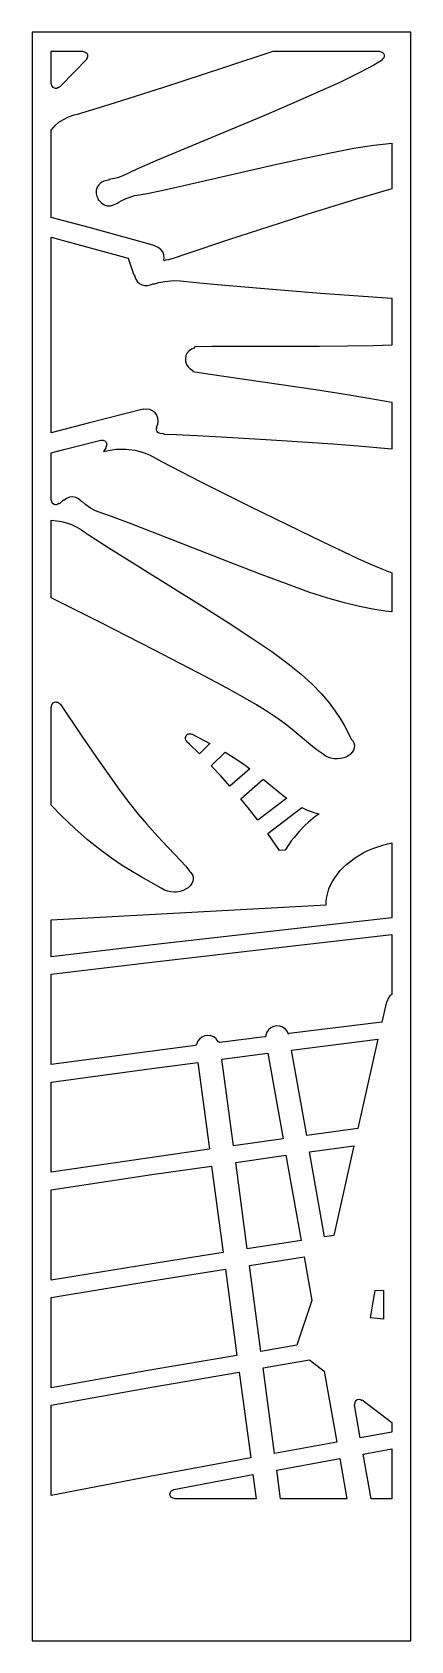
# Model space of a CAD drawing. Extents: x 0 to 400, y 0 to 1700.
import ezdxf

# ---------------------------------------------------------------- set-up
doc = ezdxf.new("R2010")
doc.units = 0
doc.layers.add('CUT', color=1, linetype='CONTINUOUS')
doc.layers.add('OUTLINE', color=7, linetype='CONTINUOUS')

msp = doc.modelspace()

# ---------------------------------------------------------------- linework, layer by layer
at = {"layer": 'CUT'}
for points in [[(86.02, 1517.37), (88.98, 1519.08), (89.41, 1519.15), (89.77, 1518.91), (91.63, 1520.21), (94.07, 1521.7), (99.39, 1524.32), (105.19, 1526.41), (108.23, 1527.24), (111.36, 1527.92), (123.33, 1530.02), (144.68, 1534.58), (258.28, 1560.39), (287.64, 1566.84), (315.16, 1572.57), (339.85, 1577.27), (360.88, 1580.64), (380, 1582.74), (380, 1534.31), (342.7, 1523.37), (290.14, 1507.17), (261.92, 1498.26), (207.38, 1480.64), (163.22, 1465.84), (150.15, 1461.08), (144.04, 1459.52), (140.4, 1458.92), (140.22, 1458.63), (139.8, 1458.47), (139.38, 1458.66), (139.21, 1459.09), (139.24, 1459.87), (139.47, 1461.32), (139.1, 1464.61), (137.87, 1467.7), (135.87, 1470.36), (133.23, 1472.38), (129.89, 1473.78), (129.76, 1473.97), (129.73, 1474.37), (123.95, 1475.84), (60.21, 1493.41), (20, 1504.18), (20, 1596.27), (22.36, 1599.37), (24.17, 1601.28), (28.32, 1604.79), (30.65, 1606.39), (33.14, 1607.87), (38.54, 1610.44), (44.43, 1612.48), (47.83, 1613.35), (81.35, 1623.53), (138.99, 1641.88), (202.58, 1662.66), (254.52, 1680), (366.94, 1680), (367.1, 1679.59), (367.29, 1679.45), (368.79, 1679.22), (369.95, 1678.69), (370.9, 1677.84), (371.38, 1677.15), (371.72, 1676.37), (371.9, 1675.54), (371.93, 1674.69), (371.79, 1673.86), (371.49, 1673.06), (371.05, 1672.34), (370.47, 1671.72), (369.67, 1671.09), (369.58, 1670.88), (369.66, 1670.44), (360.99, 1665.29), (344.82, 1656.58), (325.12, 1646.98), (301.16, 1636.08), (273.98, 1624.2), (244.69, 1611.72), (130.8, 1563.91), (109.68, 1554.71), (95.9, 1548.23), (90.09, 1546.15), (87.03, 1545.33), (81.02, 1544.18), (80.9, 1543.72), (80.51, 1543.49), (78.86, 1543.34), (75.64, 1542.59), (72.77, 1541.06), (70.4, 1538.83), (68.69, 1536.06), (67.76, 1532.93), (67.67, 1529.68), (68.44, 1526.52), (69.79, 1523.96), (69.67, 1523.53), (69.46, 1523.35), (70.08, 1522.38), (70.47, 1522.47), (70.86, 1522.27), (73.14, 1519.59), (75.99, 1517.7), (79.26, 1516.65), (82.7, 1516.53)], [(29.01, 1641.89), (28.62, 1642.05), (28.39, 1642.01), (27.21, 1641.1), (25.99, 1640.63), (24.68, 1640.52), (23.4, 1640.81), (22.25, 1641.47), (21.37, 1642.43), (20.79, 1643.62), (20.55, 1645.16), (20.41, 1645.35), (20, 1645.51), (20, 1680), (53.61, 1680), (53.77, 1679.59), (53.96, 1679.45), (55.49, 1679.21), (56.65, 1678.66), (57.6, 1677.81), (58.08, 1677.1), (58.42, 1676.3), (58.58, 1675.46), (58.59, 1674.6), (58.43, 1673.75), (58.11, 1672.96), (57.25, 1671.74), (57.26, 1671.29), (57.39, 1671.11), (45.33, 1658.82)], [(132.04, 1277.91), (131.65, 1278.68), (131.43, 1279.53), (131.41, 1280.82), (131.75, 1282.02), (131.58, 1282.16), (131.44, 1282.58), (132.78, 1285.76), (133.25, 1288.96), (132.88, 1292.16), (131.7, 1295.18), (129.78, 1297.78), (127.25, 1299.79), (124.29, 1301.08), (121.09, 1301.56), (117.59, 1301.21), (117.38, 1301.31), (117.17, 1301.65), (59.3, 1286.67), (20, 1276.68), (20, 1483.33), (51.06, 1475.08), (101.57, 1461.28), (106.84, 1445.38), (107.1, 1444.26), (107.56, 1444.19), (107.82, 1443.82), (108.33, 1441.69), (109.4, 1438.81), (111.11, 1436.3), (113.39, 1434.29), (116.09, 1432.89), (119.05, 1432.19), (122.09, 1432.23), (125.06, 1433.02), (127.29, 1433.92), (127.57, 1433.97), (127.8, 1433.91), (128.1, 1433.56), (133.73, 1435.33), (140.01, 1436.63), (146.51, 1437.33), (149.8, 1437.45), (156.41, 1437.25), (169.99, 1435.64), (191.56, 1433.57), (245.29, 1428.95), (304.66, 1424.29), (380, 1418.93), (380, 1369.29), (360.08, 1368.67), (332.94, 1368.22), (303.69, 1367.99), (189.62, 1367.68), (171.69, 1367.4), (171.52, 1366.97), (171.52, 1366.55), (171.39, 1366.34), (171.18, 1366.2), (168.39, 1365.16), (165.83, 1363.36), (163.79, 1360.98), (162.42, 1358.16), (161.8, 1355.08), (161.98, 1351.95), (162.94, 1348.97), (164.61, 1346.31), (166.9, 1344.17), (169.71, 1342.57), (169.82, 1342.34), (169.75, 1341.92), (169.85, 1341.48), (185.71, 1338.95), (299.4, 1322.3), (328.57, 1317.82), (355.66, 1313.37), (380, 1308.93), (380, 1259.43), (344.34, 1262.47), (317.71, 1264.49), (258.59, 1268.57), (199.97, 1272.16), (174.04, 1273.57), (152.04, 1274.62), (139.61, 1274.93), (139.46, 1275.35), (139.06, 1275.55), (135.24, 1275.86), (133.97, 1276.22), (132.88, 1276.91)], [(28.23, 1201.88), (27.01, 1201.03), (25.8, 1200.62), (24.52, 1200.58), (23.27, 1200.9), (22.18, 1201.57), (21.33, 1202.52), (20.79, 1203.68), (20.55, 1205.2), (20.41, 1205.39), (20, 1205.55), (20, 1255.54), (34.72, 1259.22), (72.51, 1269.01), (72.6, 1268.81), (72.98, 1268.57), (74.1, 1268.71), (74.99, 1268.67), (75.84, 1268.46), (76.64, 1268.08), (77.33, 1267.54), (77.91, 1266.88), (78.35, 1266.12), (78.63, 1265.29), (78.74, 1264.41), (78.67, 1263.53), (78.42, 1262.68), (77.93, 1261.66), (77.94, 1261.43), (78.19, 1261.08), (75.31, 1256.69), (82.25, 1258.32), (88.84, 1259.18), (92.19, 1259.38), (98.89, 1259.32), (102.23, 1259.07), (108.78, 1258.11), (115.11, 1256.57), (118.15, 1255.58), (123.91, 1253.22), (136.73, 1246.23), (178.2, 1224.93), (229.68, 1199.21), (282.27, 1173.4), (306.26, 1161.8), (344.04, 1143.84), (357.51, 1137.76), (369.48, 1132.72), (380, 1128.59), (380, 1087.46), (372.75, 1088.24), (359.94, 1090.18), (345.65, 1092.98), (329.83, 1096.79), (312.46, 1101.75), (292.28, 1108.37), (268.53, 1116.87), (242.05, 1126.78), (213.81, 1137.65), (104.52, 1180.4), (83.88, 1188.15), (69.83, 1192.97), (66.96, 1194.2), (61.6, 1197.05), (56.81, 1200.36), (52.79, 1203.98), (52.37, 1203.83), (51.96, 1204.01), (51.63, 1204.4), (49.1, 1206.69), (46.08, 1208.19), (42.77, 1208.82), (39.41, 1208.54), (36.26, 1207.36), (33.28, 1205.24), (32.84, 1205.29), (32.7, 1205.41), (28.87, 1201.73), (28.68, 1201.87)], [(28.97, 1183.16), (32.23, 1182.49), (38.53, 1180.7), (41.52, 1179.6), (47.17, 1177.01), (52.27, 1173.94), (54.95, 1171.93), (62.37, 1166.87), (80.95, 1154.92), (181.98, 1091.9), (207.95, 1075.41), (231.98, 1059.76), (253.05, 1045.44), (270.25, 1032.89), (284.11, 1021.58), (295.85, 1010.82), (305.64, 1000.69), (313.68, 991.24), (320.2, 982.55), (325.41, 974.68), (329.51, 967.73), (337.35, 952.68), (338.6, 951.18), (339.85, 948.84), (340.43, 946.36), (340.31, 943.82), (339.51, 941.32), (338.05, 938.97), (335.99, 936.83), (333.4, 935.01), (331.44, 934), (329.32, 933.18), (325.92, 932.32), (322.39, 931.95), (318.85, 932.08), (315.44, 932.7), (313.31, 933.37), (311.33, 934.25), (309.55, 935.31), (307.36, 937.12), (301.97, 940.68), (296.23, 945.16), (276.85, 961.21), (268.86, 967.48), (259.71, 974.22), (249.19, 981.44), (237.04, 989.15), (222.98, 997.35), (205.17, 1007.14), (182.82, 1019.11), (129.27, 1047.04), (71.62, 1076.41), (20, 1102.12), (20, 1184.22), (25.65, 1183.69)], [(25.84, 992.09), (26.66, 991.84), (27.43, 991.44), (28.1, 990.89), (28.83, 990.06), (29.05, 989.98), (29.48, 990.07), (51.74, 957.18), (67.2, 934.71), (92.57, 898.7), (102.47, 885.45), (111.96, 873.59), (120.97, 862.98), (129.46, 853.5), (137.36, 845.01), (157.13, 824.3), (162.25, 818.53), (166.21, 813.36), (167.67, 811.92), (169.2, 809.64), (170.03, 807.15), (170.16, 804.57), (169.83, 802.84), (168.76, 800.3), (167.02, 797.92), (164.67, 795.8), (162.81, 794.56), (159.67, 793.03), (156.19, 791.93), (152.53, 791.32), (150.05, 791.19), (146.39, 791.42), (142.9, 792.16), (139.74, 793.37), (137.87, 794.42), (136.32, 795.57), (114.98, 807.27), (105.55, 812.85), (95.08, 819.45), (83.69, 827.19), (71.49, 836.18), (58.57, 846.52), (45.04, 858.32), (31.01, 871.68), (20, 883.16), (20, 987.17), (20.41, 987.33), (20.55, 987.52), (20.69, 988.62), (20.93, 989.45), (21.34, 990.21), (22.2, 991.17), (22.91, 991.64), (23.71, 991.98), (24.99, 992.17)], [(163.4, 950.34), (163.4, 950.79), (162.49, 951.96), (162, 953.19), (161.9, 954.49), (162.19, 955.77), (162.84, 956.91), (163.45, 957.54), (164.17, 958.03), (164.56, 958.23), (165.4, 958.49), (166.71, 958.56), (167.57, 958.39), (168.63, 957.99), (168.86, 958.02), (169.18, 958.3), (187.73, 948.26), (176.63, 937.44), (166.03, 947.63), (163.28, 950.16)], [(216.13, 931.36), (224.92, 925.32), (230.08, 921.52), (208.92, 903.33), (199.17, 914.15), (189.15, 924.79), (203.78, 939.09)], [(244.16, 910.43), (259.34, 897.84), (265.08, 893.37), (269.08, 890.5), (238.45, 867.27), (229.56, 878.69), (220.41, 889.92)], [(298.57, 870.62), (291.84, 865), (288.17, 861.62), (282.03, 855.36), (276.3, 848.68), (273.71, 845.35), (270.98, 841.55), (267.17, 835.65), (261.25, 835.32), (248.87, 853.18), (284.75, 880.48), (290.57, 877.85), (294.73, 876.31), (298.69, 875.08), (303.05, 873.98)], [(311.28, 786.26), (312.22, 790.41), (313.54, 794.53), (315.23, 798.59), (317.27, 802.58), (319.67, 806.49), (322.41, 810.29), (325.47, 813.96), (328.84, 817.5), (332.51, 820.89), (336.46, 824.1), (340.68, 827.14), (345.14, 829.98), (349.82, 832.62), (354.7, 835.03), (359.77, 837.22), (365, 839.17), (370.36, 840.87), (375.83, 842.33), (380, 843.22), (380, 763.93), (270.52, 751.85), (124.25, 735.27), (20, 722.83), (20, 762), (310.51, 777.94), (310.71, 782.1)], [(246.68, 639.76), (246.32, 638.39), (245.93, 638.15), (245.69, 638.16), (245.36, 638.38), (198.08, 632.34), (198.05, 632.53), (197.87, 632.53), (197.54, 632.72), (197.34, 632.66), (196.92, 632.8), (196.49, 633.48), (194.48, 636.12), (191.88, 638.14), (188.84, 639.38), (185.57, 639.79), (182.32, 639.34), (179.31, 638.03), (176.74, 635.98), (174.8, 633.33), (173.6, 630.22), (173.26, 629.88), (172.97, 629.85), (172.72, 629.45), (172.45, 629.35), (172.49, 629.08), (124.25, 622.92), (20, 608.98), (20, 704.35), (126.37, 717.29), (272.41, 734.18), (380, 746.26), (380, 683.14), (377.95, 681.46), (376.05, 678.79), (374.77, 675.44), (374.37, 675.24), (374.19, 675.26), (369.39, 653.93), (271.5, 641.71), (271.27, 641.44), (271.05, 641.36), (270.6, 641.46), (270.44, 641.64), (269.27, 644.11), (267.19, 646.59), (264.54, 648.45), (261.5, 649.56), (258.28, 649.85), (255.09, 649.28), (252.15, 647.92), (249.68, 645.84), (247.82, 643.19), (246.71, 640.15)], [(290.04, 534.05), (274.1, 624.17), (365.29, 635.72), (344.1, 541.58)], [(265.03, 530.56), (212.66, 523.12), (200.44, 614.6), (248.99, 620.91)], [(174.88, 611.27), (187.18, 519.5), (124.25, 510.57), (20, 495.13), (20, 590.5), (126.37, 604.97)], [(284.09, 423.17), (227.19, 414.31), (215.02, 505.44), (268.13, 513.11)], [(339.97, 523.26), (318.64, 428.47), (308.98, 426.99), (293.12, 516.65)], [(20, 476.65), (126.37, 492.64), (189.55, 501.76), (201.8, 410.34), (124.25, 398.21), (20, 381.28)], [(126.37, 380.32), (204.17, 392.67), (216.37, 301.59), (124.25, 285.86), (20, 267.43), (20, 362.8)], [(295.39, 359.55), (279.44, 312.33), (241.66, 305.91), (229.54, 396.7), (287.18, 405.8)], [(371, 340.06), (357.4, 341.43), (360.01, 355.99), (362.21, 369.89), (362.43, 370.56), (371, 370.28)], [(244.01, 288.36), (293.09, 296.79), (308.62, 284.98), (321.94, 209.95), (256.09, 197.91)], [(126.37, 268), (218.73, 283.98), (230.89, 193.25), (124.25, 173.51), (20, 153.58), (20, 248.95)], [(340.81, 250.99), (341.04, 252.29), (341.4, 253.09), (342.22, 254.12), (343.3, 254.86), (344.12, 255.16), (345.43, 255.28), (346.73, 255.02), (348.06, 254.32), (348.5, 254.4), (348.66, 254.55), (380, 230.73), (380, 220.53), (346.58, 214.44), (340.39, 249.43), (340.77, 249.66), (340.87, 249.87)], [(262.48, 150), (258.42, 180.43), (324.99, 192.73), (332.58, 150)], [(380, 202.86), (380, 150), (357.98, 150), (349.62, 197.27)], [(149.3, 159.42), (149.46, 159.59), (149.54, 160.02), (233.24, 175.71), (236.68, 150), (150.47, 150), (150.31, 150.41), (150.12, 150.55), (149.01, 150.69), (148.18, 150.94), (147.42, 151.35), (146.74, 151.89), (145.98, 152.94), (145.66, 153.74), (145.49, 154.59), (145.5, 155.46), (145.67, 156.3), (146, 157.1), (146.49, 157.82), (147.11, 158.42), (147.84, 158.9)]]:
    msp.add_lwpolyline(points, close=True, dxfattribs=at)
at = {"layer": 'OUTLINE'}
msp.add_lwpolyline([(0, 0), (400, 0), (400, 1700), (0, 1700)], close=True, dxfattribs=at)

doc.saveas('drawing.dxf')
